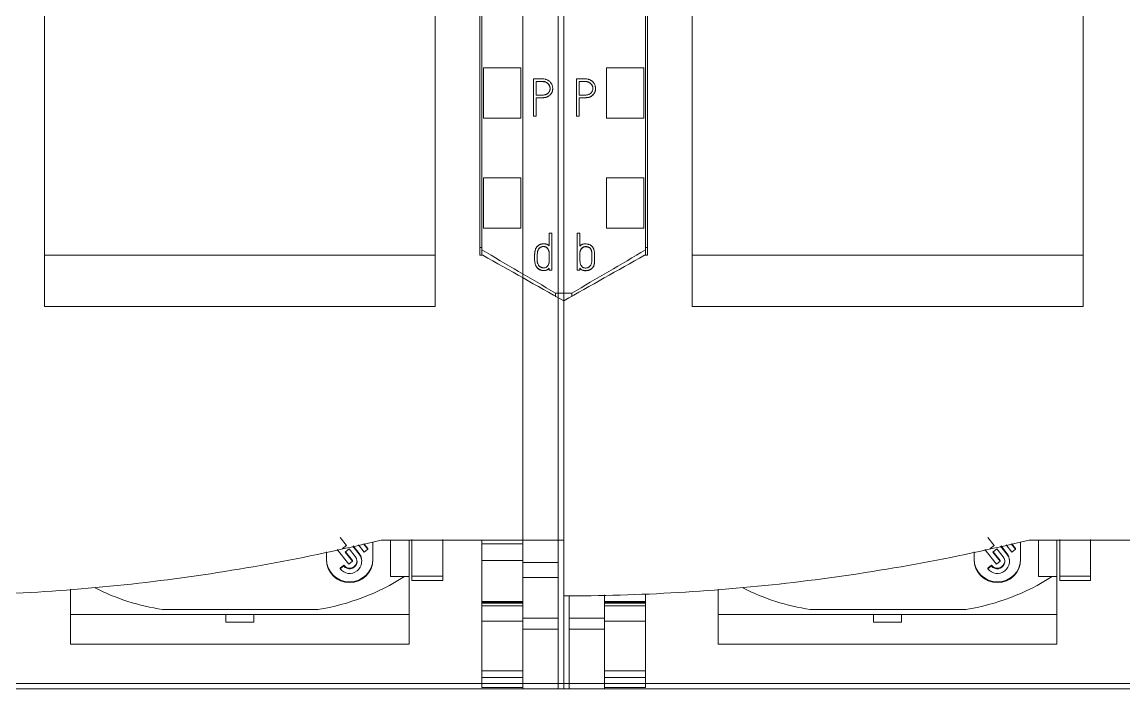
# Model space of a CAD drawing. Header units: millimetres. Extents: x 1359 to 3577, y 1336 to 3557.
# Drawn here: x 2582.1 to 2641.3, y 2906.6 to 2942.4 of the extents above; entities that cross this region are included whole.
import ezdxf

# ---------------------------------------------------------------- set-up
doc = ezdxf.new("R2010")
doc.units = ezdxf.units.MM
doc.layers.add('000-PI-Oprema', color=30, linetype='Continuous', lineweight=5)
doc.layers.add('002-PI-Kabelska kanalica', color=150, linetype='Continuous')

msp = doc.modelspace()

# ---------------------------------------------------------------- linework, layer by layer
at = {"layer": '000-PI-Oprema', "color": 0, "linetype": 'ByBlock', "lineweight": 0}
for p, q in [((2611.171, 3041.237), (2611.171, 2927.819)), ((2611.171, 3041.237), (2611.171, 2927.819)), ((2606.771, 2930.141), (2606.771, 3038.956)), ((2615.571, 3038.956), (2615.571, 2930.141)), ((2608.971, 2974.306), (2608.971, 2910.351)), ((2610.871, 2974.306), (2610.871, 2910.351)), ((2606.871, 2937.211), (2606.871, 2939.912)), ((2606.871, 2939.912), (2608.871, 2939.912)), ((2608.871, 2937.211), (2608.871, 2939.912)), ((2613.471, 2937.211), (2613.471, 2939.912)), ((2615.471, 2939.912), (2613.471, 2939.912)), ((2615.471, 2937.211), (2615.471, 2939.912)), ((2609.556, 2939.329), (2609.556, 2937.327)), ((2611.856, 2939.329), (2611.856, 2937.327)), ((2609.697, 2938.451), (2609.697, 2939.187)), ((2610.582, 2938.8), (2610.582, 2938.807)), ((2611.997, 2938.451), (2611.997, 2939.187)), ((2612.882, 2938.8), (2612.882, 2938.807)), ((2609.697, 2937.327), (2609.697, 2938.31)), ((2611.997, 2937.327), (2611.997, 2938.31)), ((2606.871, 2937.206), (2606.871, 2937.211)), ((2606.871, 2937.211), (2608.871, 2937.211)), ((2606.871, 2937.206), (2608.871, 2937.206)), ((2608.871, 2937.206), (2608.871, 2937.211)), ((2609.556, 2937.327), (2609.697, 2937.327)), ((2609.556, 2937.327), (2609.556, 2937.321)), ((2609.697, 2937.327), (2609.697, 2937.321)), ((2611.856, 2937.327), (2611.997, 2937.327)), ((2611.856, 2937.327), (2611.856, 2937.321)), ((2611.997, 2937.327), (2611.997, 2937.321)), ((2613.471, 2937.206), (2613.471, 2937.211)), ((2615.471, 2937.211), (2613.471, 2937.211)), ((2615.471, 2937.206), (2613.471, 2937.206)), ((2615.471, 2937.206), (2615.471, 2937.211)), ((2606.871, 2931.309), (2606.871, 2934.01)), ((2606.871, 2934.01), (2608.871, 2934.01)), ((2608.871, 2931.309), (2608.871, 2934.01)), ((2613.471, 2931.309), (2613.471, 2934.01)), ((2615.471, 2934.01), (2613.471, 2934.01)), ((2615.471, 2931.309), (2615.471, 2934.01)), ((2606.871, 2931.306), (2606.871, 2931.309)), ((2606.871, 2931.309), (2608.871, 2931.309)), ((2606.871, 2931.306), (2608.871, 2931.306)), ((2608.871, 2931.306), (2608.871, 2931.309)), ((2610.393, 2931.042), (2610.393, 2930.35)), ((2610.535, 2931.042), (2610.393, 2931.042)), ((2610.535, 2929.042), (2610.535, 2931.042)), ((2611.904, 2929.042), (2611.904, 2931.042)), ((2611.904, 2931.042), (2612.043, 2931.042)), ((2612.043, 2931.042), (2612.043, 2930.348)), ((2613.471, 2931.306), (2613.471, 2931.309)), ((2615.471, 2931.309), (2613.471, 2931.309)), ((2615.471, 2931.306), (2613.471, 2931.306)), ((2615.471, 2931.306), (2615.471, 2931.309)), ((2604.271, 2929.852), (2583.271, 2929.852)), ((2606.671, 2930.27), (2606.771, 2930.27)), ((2606.671, 2929.856), (2606.821, 2929.856)), ((2606.771, 2929.856), (2606.771, 2930.141)), ((2615.521, 2929.856), (2615.671, 2929.856)), ((2615.671, 2930.27), (2615.571, 2930.27)), ((2615.571, 2930.141), (2615.571, 2929.856)), ((2639.071, 2929.852), (2618.071, 2929.852)), ((2609.603, 2929.719), (2609.603, 2929.709)), ((2612.833, 2929.667), (2612.833, 2929.673)), ((2610.393, 2929.161), (2610.393, 2929.042)), ((2610.393, 2929.042), (2610.535, 2929.042)), ((2612.043, 2929.042), (2611.904, 2929.042)), ((2612.043, 2929.161), (2612.043, 2929.042)), ((2610.731, 2927.819), (2610.731, 2927.616)), ((2611.171, 2927.819), (2610.731, 2927.819)), ((2611.171, 2927.819), (2611.171, 2927.442)), ((2611.171, 2927.819), (2611.171, 2927.449)), ((2611.611, 2927.819), (2611.171, 2927.819)), ((2611.611, 2927.616), (2611.611, 2927.819)), ((2604.271, 2927.106), (2583.271, 2927.106)), ((2639.071, 2927.106), (2618.071, 2927.106)), ((2599.16, 2914.697), (2599.496, 2914.27)), ((2600.921, 2913.505), (2600.921, 2914.461)), ((2601.371, 2914.556), (2611.171, 2914.556)), ((2601.871, 2914.556), (2601.871, 2912.596)), ((2602.871, 2912.596), (2602.871, 2914.556)), ((2606.771, 2914.356), (2606.771, 2914.556)), ((2608.971, 2913.355), (2608.971, 2914.556)), ((2610.871, 2913.355), (2610.871, 2914.556)), ((2611.171, 2914.476), (2611.171, 2906.556)), ((2633.96, 2914.697), (2634.296, 2914.27)), ((2635.721, 2913.505), (2635.721, 2914.461)), ((2636.171, 2914.556), (2645.971, 2914.556)), ((2636.671, 2914.556), (2636.671, 2912.596)), ((2637.671, 2912.596), (2637.671, 2914.556)), ((2598.421, 2913.93), (2598.421, 2913.505)), ((2599.002, 2914.053), (2599.622, 2913.267)), ((2599.496, 2914.27), (2599.28, 2914.103)), ((2599.434, 2913.908), (2599.65, 2914.075)), ((2599.819, 2913.419), (2599.434, 2913.908)), ((2599.819, 2913.459), (2599.453, 2913.923)), ((2599.65, 2914.075), (2599.986, 2913.649)), ((2600.183, 2913.801), (2599.847, 2914.228)), ((2600.183, 2913.84), (2599.866, 2914.242)), ((2600.141, 2914.295), (2600.447, 2913.906)), ((2600.183, 2913.84), (2600.183, 2913.801)), ((2600.644, 2914.059), (2600.413, 2914.353)), ((2600.644, 2914.098), (2600.439, 2914.358)), ((2600.447, 2913.906), (2600.644, 2914.059)), ((2600.644, 2914.098), (2600.644, 2914.059)), ((2606.771, 2913.458), (2606.771, 2914.356)), ((2606.771, 2914.356), (2608.971, 2914.356)), ((2633.221, 2913.93), (2633.221, 2913.505)), ((2633.802, 2914.053), (2634.422, 2913.267)), ((2634.296, 2914.27), (2634.08, 2914.103)), ((2634.234, 2913.908), (2634.45, 2914.075)), ((2634.619, 2913.419), (2634.234, 2913.908)), ((2634.619, 2913.459), (2634.253, 2913.923)), ((2634.45, 2914.075), (2634.786, 2913.649)), ((2634.983, 2913.801), (2634.647, 2914.228)), ((2634.983, 2913.84), (2634.666, 2914.242)), ((2634.941, 2914.295), (2635.247, 2913.906)), ((2634.983, 2913.84), (2634.983, 2913.801)), ((2635.444, 2914.059), (2635.213, 2914.353)), ((2635.444, 2914.098), (2635.239, 2914.358)), ((2635.247, 2913.906), (2635.444, 2914.059)), ((2635.444, 2914.098), (2635.444, 2914.059)), ((2599.622, 2913.267), (2599.819, 2913.419)), ((2599.819, 2913.459), (2599.819, 2913.419)), ((2600.32, 2913.405), (2600.32, 2913.444)), ((2606.771, 2911.257), (2606.771, 2913.458)), ((2606.771, 2913.458), (2608.971, 2913.458)), ((2608.971, 2912.539), (2608.971, 2913.355)), ((2608.971, 2913.355), (2610.871, 2913.355)), ((2610.871, 2912.539), (2610.871, 2913.355)), ((2634.422, 2913.267), (2634.619, 2913.419)), ((2634.619, 2913.459), (2634.619, 2913.419)), ((2635.12, 2913.405), (2635.12, 2913.444)), ((2599.357, 2913.201), (2599.16, 2913.048)), ((2599.357, 2913.162), (2599.16, 2913.009)), ((2599.16, 2913.048), (2599.16, 2913.009)), ((2599.357, 2913.201), (2599.357, 2913.162)), ((2634.157, 2913.201), (2633.96, 2913.048)), ((2634.157, 2913.162), (2633.96, 2913.009)), ((2633.96, 2913.048), (2633.96, 2913.009)), ((2634.157, 2913.201), (2634.157, 2913.162)), ((2601.871, 2912.596), (2601.871, 2912.596)), ((2601.871, 2912.596), (2602.62, 2912.596)), ((2601.871, 2912.596), (2602.871, 2912.596)), ((2602.62, 2912.596), (2602.871, 2912.596)), ((2602.871, 2910.556), (2602.871, 2912.596)), ((2602.871, 2912.596), (2602.871, 2912.596)), ((2603.021, 2912.389), (2603.021, 2912.607)), ((2603.021, 2912.607), (2604.671, 2912.607)), ((2603.021, 2912.389), (2604.671, 2912.389)), ((2604.671, 2912.389), (2604.671, 2912.607)), ((2608.971, 2912.539), (2610.871, 2912.539)), ((2636.671, 2912.596), (2636.671, 2912.596)), ((2636.671, 2912.596), (2637.42, 2912.596)), ((2636.671, 2912.596), (2637.671, 2912.596)), ((2637.42, 2912.596), (2637.671, 2912.596)), ((2637.671, 2910.556), (2637.671, 2912.596)), ((2637.671, 2912.596), (2637.671, 2912.596)), ((2637.821, 2912.389), (2637.821, 2912.607)), ((2637.821, 2912.607), (2639.471, 2912.607)), ((2637.821, 2912.389), (2639.471, 2912.389)), ((2639.471, 2912.389), (2639.471, 2912.607)), ((2584.671, 2910.556), (2584.671, 2911.921)), ((2611.472, 2911.557), (2611.171, 2911.557)), ((2611.171, 2911.475), (2611.171, 2906.556)), ((2611.471, 2911.545), (2611.471, 2910.351)), ((2613.371, 2911.605), (2613.371, 2910.351)), ((2615.571, 2911.257), (2615.571, 2911.622)), ((2619.471, 2910.556), (2619.471, 2911.921)), ((2606.771, 2911.257), (2608.971, 2911.257)), ((2606.771, 2911.221), (2606.771, 2911.228)), ((2608.971, 2911.228), (2606.771, 2911.228)), ((2606.771, 2911.156), (2606.771, 2911.221)), ((2606.771, 2911.221), (2608.971, 2911.221)), ((2606.771, 2911.156), (2606.771, 2911.019)), ((2606.771, 2911.156), (2608.971, 2911.156)), ((2606.771, 2911.019), (2606.771, 2910.195)), ((2606.771, 2911.019), (2608.971, 2911.019)), ((2613.371, 2911.257), (2615.571, 2911.257)), ((2615.571, 2911.228), (2613.371, 2911.228)), ((2615.571, 2911.221), (2613.371, 2911.221)), ((2615.571, 2911.156), (2613.371, 2911.156)), ((2615.571, 2911.019), (2613.371, 2911.019)), ((2615.571, 2911.221), (2615.571, 2911.228)), ((2615.571, 2911.156), (2615.571, 2911.221)), ((2615.571, 2911.156), (2615.571, 2911.019)), ((2615.571, 2911.019), (2615.571, 2910.195)), ((2584.671, 2908.956), (2584.671, 2910.556)), ((2584.671, 2910.556), (2602.871, 2910.556)), ((2589.615, 2910.824), (2597.97, 2910.824)), ((2593.021, 2910.556), (2593.021, 2910.152)), ((2594.521, 2910.556), (2594.521, 2910.152)), ((2602.871, 2908.956), (2602.871, 2910.556)), ((2608.971, 2909.765), (2608.971, 2910.351)), ((2608.971, 2910.351), (2610.871, 2910.351)), ((2610.871, 2909.765), (2610.871, 2910.351)), ((2611.471, 2909.765), (2611.471, 2910.351)), ((2613.371, 2910.351), (2611.471, 2910.351)), ((2613.371, 2909.765), (2613.371, 2910.351)), ((2619.471, 2908.956), (2619.471, 2910.556)), ((2619.471, 2910.556), (2637.671, 2910.556)), ((2624.415, 2910.824), (2632.77, 2910.824)), ((2627.821, 2910.556), (2627.821, 2910.152)), ((2629.321, 2910.556), (2629.321, 2910.152)), ((2637.671, 2908.956), (2637.671, 2910.556)), ((2593.021, 2910.152), (2594.521, 2910.152)), ((2606.771, 2910.195), (2606.771, 2907.53)), ((2606.771, 2910.195), (2608.971, 2910.195)), ((2608.971, 2909.765), (2610.871, 2909.765)), ((2613.371, 2909.765), (2611.471, 2909.765)), ((2615.571, 2910.195), (2613.371, 2910.195)), ((2615.571, 2910.195), (2615.571, 2907.53)), ((2627.821, 2910.152), (2629.321, 2910.152)), ((2584.671, 2908.956), (2602.871, 2908.956)), ((2619.471, 2908.956), (2637.671, 2908.956)), ((2606.771, 2907.53), (2606.771, 2907.163)), ((2606.771, 2907.53), (2608.971, 2907.53)), ((2615.571, 2907.53), (2613.371, 2907.53)), ((2615.571, 2907.53), (2615.571, 2907.163)), ((2606.771, 2907.163), (2606.771, 2906.632)), ((2606.771, 2907.163), (2608.971, 2907.163)), ((2608.971, 2907.163), (2608.971, 2906.632)), ((2613.371, 2907.163), (2613.371, 2906.632)), ((2615.571, 2907.163), (2613.371, 2907.163)), ((2615.571, 2907.163), (2615.571, 2906.632)), ((2606.771, 2906.556), (2575.512, 2906.556)), ((2606.771, 2906.632), (2606.771, 2906.632)), ((2606.771, 2906.632), (2608.971, 2906.632)), ((2606.771, 2906.632), (2608.971, 2906.632)), ((2608.971, 2906.568), (2610.871, 2906.568)), ((2608.971, 2906.568), (2610.871, 2906.568)), ((2611.171, 2906.556), (2609.572, 2906.556)), ((2641.571, 2906.556), (2610.312, 2906.556)), ((2613.113, 2906.556), (2611.171, 2906.556)), ((2611.471, 2906.568), (2613.371, 2906.568)), ((2613.371, 2906.568), (2611.471, 2906.568)), ((2613.371, 2906.632), (2615.571, 2906.632)), ((2615.571, 2906.632), (2613.371, 2906.632)), ((2615.571, 2906.632), (2615.571, 2906.632))]:
    msp.add_line(p, q, dxfattribs=at)
for centre, major_axis, start_param, end_param in [((2599.671, 2913.444), (0.649, 0), 6.283142, 6.94641), ((2634.471, 2913.444), (0.649, 0), 6.283142, 6.94641), ((2599.671, 2913.544), (1.25, 0), 3.141593, 6.283185), ((2599.671, 2913.505), (1.25, 0), 3.141593, 6.283185), ((2599.671, 2913.405), (0.649, 0), 3.804818, 6.94641), ((2599.671, 2913.405), (-0.399, 0), 0.663225, 3.804818), ((2599.671, 2913.444), (-0.399, 0), 0.663225, 3.092069), ((2634.471, 2913.544), (1.25, 0), 3.141593, 6.283185), ((2634.471, 2913.505), (1.25, 0), 3.141593, 6.283185), ((2634.471, 2913.405), (0.649, 0), 3.804818, 6.94641), ((2634.471, 2913.405), (-0.399, 0), 0.663225, 3.804818), ((2634.471, 2913.444), (-0.399, 0), 0.663225, 3.092069), ((2596.033, 2922.701), (12.135, 0), 4.872685, 5.28613), ((2630.833, 2922.701), (12.135, 0), 4.872685, 5.28613), ((2591.438, 2922.56), (11.977, 0), 4.241192, 4.559632), ((2626.238, 2922.56), (11.977, 0), 4.241192, 4.559632)]:
    msp.add_ellipse(centre, major_axis=major_axis, ratio=0.991445, start_param=start_param, end_param=end_param, dxfattribs=at)
for points, knots in [([(2606.671, 2929.856), (2606.671, 2933.196), (2606.671, 2941.161), (2606.671, 2953.801), (2606.671, 2969.287), (2606.671, 2983.582), (2606.671, 2997.792), (2606.671, 3012.358), (2606.671, 3026.528), (2606.671, 3036.098), (2606.671, 3039.142)], [0, 0, 0, 0, 0.091483, 0.21812, 0.346206, 0.515858, 0.610111, 0.736264, 0.916066, 1, 1, 1, 1]), ([(2615.671, 3039.142), (2615.671, 3036.098), (2615.671, 3026.528), (2615.671, 3012.358), (2615.671, 2997.792), (2615.671, 2983.582), (2615.671, 2969.287), (2615.671, 2953.801), (2615.671, 2941.161), (2615.671, 2933.196), (2615.671, 2929.856)], [0, 0, 0, 0, 0.083934, 0.263736, 0.389889, 0.484142, 0.653794, 0.78188, 0.908517, 1, 1, 1, 1]), ([(2583.271, 3036.077), (2583.271, 3034.053), (2583.271, 3025.504), (2583.271, 3012.358), (2583.271, 2997.792), (2583.271, 2983.582), (2583.271, 2969.287), (2583.271, 2953.801), (2583.271, 2941.043), (2583.271, 2932.161), (2583.271, 2927.904), (2583.271, 2927.106)], [0, 0, 0, 0, 0.055935, 0.236292, 0.362833, 0.457376, 0.627551, 0.756032, 0.883059, 0.978086, 1, 1, 1, 1]), ([(2604.271, 3036.077), (2604.271, 3034.053), (2604.271, 3025.504), (2604.271, 3012.358), (2604.271, 2997.792), (2604.271, 2983.582), (2604.271, 2969.287), (2604.271, 2953.801), (2604.271, 2941.043), (2604.271, 2932.161), (2604.271, 2927.904), (2604.271, 2927.106)], [0, 0, 0, 0, 0.055935, 0.236292, 0.362833, 0.457376, 0.627551, 0.756032, 0.883059, 0.978086, 1, 1, 1, 1]), ([(2618.071, 3036.077), (2618.071, 3034.053), (2618.071, 3025.504), (2618.071, 3012.358), (2618.071, 2997.792), (2618.071, 2983.582), (2618.071, 2969.287), (2618.071, 2953.801), (2618.071, 2941.043), (2618.071, 2932.161), (2618.071, 2927.904), (2618.071, 2927.106)], [0, 0, 0, 0, 0.055935, 0.236292, 0.362833, 0.457376, 0.627551, 0.756032, 0.883059, 0.978086, 1, 1, 1, 1]), ([(2639.071, 3036.077), (2639.071, 3034.053), (2639.071, 3025.504), (2639.071, 3012.358), (2639.071, 2997.792), (2639.071, 2983.582), (2639.071, 2969.287), (2639.071, 2953.801), (2639.071, 2941.043), (2639.071, 2932.161), (2639.071, 2927.904), (2639.071, 2927.106)], [0, 0, 0, 0, 0.055935, 0.236292, 0.362833, 0.457376, 0.627551, 0.756032, 0.883059, 0.978086, 1, 1, 1, 1]), ([(2609.697, 2938.31), (2609.749, 2938.31), (2609.8, 2938.31), (2609.904, 2938.309), (2609.955, 2938.308), (2610.033, 2938.31), (2610.059, 2938.311), (2610.097, 2938.315), (2610.11, 2938.316), (2610.136, 2938.319), (2610.149, 2938.321), (2610.187, 2938.328), (2610.212, 2938.334), (2610.261, 2938.35), (2610.285, 2938.36), (2610.32, 2938.377), (2610.332, 2938.384), (2610.354, 2938.397), (2610.365, 2938.404), (2610.396, 2938.426), (2610.416, 2938.442), (2610.445, 2938.469), (2610.454, 2938.478), (2610.471, 2938.498), (2610.479, 2938.508), (2610.503, 2938.538), (2610.516, 2938.56), (2610.534, 2938.594), (2610.54, 2938.606), (2610.55, 2938.63), (2610.554, 2938.642), (2610.566, 2938.679), (2610.572, 2938.705), (2610.578, 2938.743), (2610.58, 2938.756), (2610.581, 2938.782), (2610.582, 2938.795), (2610.582, 2938.834), (2610.58, 2938.859), (2610.574, 2938.898), (2610.572, 2938.91), (2610.566, 2938.936), (2610.562, 2938.948), (2610.551, 2938.986), (2610.541, 2939.01), (2610.525, 2939.044), (2610.519, 2939.056), (2610.506, 2939.078), (2610.499, 2939.089), (2610.476, 2939.121), (2610.46, 2939.141), (2610.424, 2939.179), (2610.405, 2939.196), (2610.374, 2939.22), (2610.364, 2939.227), (2610.342, 2939.242), (2610.331, 2939.248), (2610.297, 2939.267), (2610.274, 2939.278), (2610.237, 2939.291), (2610.225, 2939.295), (2610.2, 2939.302), (2610.187, 2939.306), (2610.124, 2939.32), (2610.073, 2939.326), (2609.996, 2939.33), (2609.97, 2939.33), (2609.918, 2939.331), (2609.866, 2939.33), (2609.815, 2939.329), (2609.763, 2939.328), (2609.685, 2939.328), (2609.607, 2939.329), (2609.556, 2939.329)], [0, 0, 0, 0, 0.0625, 0.0625, 0.125, 0.125, 0.15625, 0.15625, 0.171875, 0.171875, 0.1875, 0.1875, 0.21875, 0.21875, 0.25, 0.25, 0.265625, 0.265625, 0.28125, 0.28125, 0.3125, 0.3125, 0.328125, 0.328125, 0.34375, 0.34375, 0.375, 0.375, 0.390625, 0.390625, 0.40625, 0.40625, 0.4375, 0.4375, 0.453125, 0.453125, 0.46875, 0.46875, 0.5, 0.5, 0.515625, 0.515625, 0.53125, 0.53125, 0.5625, 0.5625, 0.578125, 0.578125, 0.59375, 0.59375, 0.625, 0.625, 0.65625, 0.65625, 0.671875, 0.671875, 0.6875, 0.6875, 0.71875, 0.71875, 0.734375, 0.734375, 0.75, 0.75, 0.8125, 0.8125, 0.84375, 0.84375, 0.875, 0.90625, 0.90625, 0.9375, 1, 1, 1, 1]), ([(2611.997, 2938.31), (2612.049, 2938.31), (2612.1, 2938.31), (2612.204, 2938.309), (2612.255, 2938.308), (2612.333, 2938.31), (2612.359, 2938.311), (2612.397, 2938.315), (2612.41, 2938.316), (2612.436, 2938.319), (2612.449, 2938.321), (2612.487, 2938.328), (2612.512, 2938.334), (2612.561, 2938.35), (2612.585, 2938.36), (2612.62, 2938.377), (2612.632, 2938.384), (2612.654, 2938.397), (2612.665, 2938.404), (2612.696, 2938.426), (2612.716, 2938.442), (2612.745, 2938.469), (2612.754, 2938.478), (2612.771, 2938.498), (2612.779, 2938.508), (2612.803, 2938.538), (2612.816, 2938.56), (2612.834, 2938.594), (2612.84, 2938.606), (2612.85, 2938.63), (2612.854, 2938.642), (2612.866, 2938.679), (2612.872, 2938.705), (2612.878, 2938.743), (2612.88, 2938.756), (2612.881, 2938.782), (2612.882, 2938.795), (2612.882, 2938.834), (2612.88, 2938.859), (2612.874, 2938.898), (2612.872, 2938.91), (2612.866, 2938.936), (2612.862, 2938.948), (2612.851, 2938.986), (2612.841, 2939.01), (2612.825, 2939.044), (2612.819, 2939.056), (2612.806, 2939.078), (2612.799, 2939.089), (2612.776, 2939.121), (2612.76, 2939.141), (2612.724, 2939.179), (2612.705, 2939.196), (2612.674, 2939.22), (2612.664, 2939.227), (2612.642, 2939.242), (2612.631, 2939.248), (2612.597, 2939.267), (2612.574, 2939.278), (2612.537, 2939.291), (2612.525, 2939.295), (2612.5, 2939.302), (2612.487, 2939.306), (2612.424, 2939.32), (2612.373, 2939.326), (2612.296, 2939.33), (2612.27, 2939.33), (2612.218, 2939.331), (2612.166, 2939.33), (2612.115, 2939.329), (2612.063, 2939.328), (2611.985, 2939.328), (2611.907, 2939.329), (2611.856, 2939.329)], [0, 0, 0, 0, 0.0625, 0.0625, 0.125, 0.125, 0.15625, 0.15625, 0.171875, 0.171875, 0.1875, 0.1875, 0.21875, 0.21875, 0.25, 0.25, 0.265625, 0.265625, 0.28125, 0.28125, 0.3125, 0.3125, 0.328125, 0.328125, 0.34375, 0.34375, 0.375, 0.375, 0.390625, 0.390625, 0.40625, 0.40625, 0.4375, 0.4375, 0.453125, 0.453125, 0.46875, 0.46875, 0.5, 0.5, 0.515625, 0.515625, 0.53125, 0.53125, 0.5625, 0.5625, 0.578125, 0.578125, 0.59375, 0.59375, 0.625, 0.625, 0.65625, 0.65625, 0.671875, 0.671875, 0.6875, 0.6875, 0.71875, 0.71875, 0.734375, 0.734375, 0.75, 0.75, 0.8125, 0.8125, 0.84375, 0.84375, 0.875, 0.90625, 0.90625, 0.9375, 1, 1, 1, 1]), ([(2609.697, 2939.187), (2609.736, 2939.188), (2609.774, 2939.187), (2609.833, 2939.187), (2609.852, 2939.187), (2609.891, 2939.188), (2609.91, 2939.188), (2609.968, 2939.19), (2610.007, 2939.19), (2610.065, 2939.186), (2610.084, 2939.184), (2610.122, 2939.178), (2610.142, 2939.173), (2610.17, 2939.165), (2610.18, 2939.162), (2610.198, 2939.155), (2610.208, 2939.151), (2610.235, 2939.138), (2610.252, 2939.129), (2610.277, 2939.113), (2610.285, 2939.107), (2610.301, 2939.095), (2610.309, 2939.089), (2610.331, 2939.069), (2610.345, 2939.055), (2610.364, 2939.032), (2610.37, 2939.024), (2610.381, 2939.008), (2610.387, 2938.999), (2610.402, 2938.973), (2610.41, 2938.955), (2610.42, 2938.928), (2610.423, 2938.918), (2610.429, 2938.899), (2610.431, 2938.889), (2610.437, 2938.86), (2610.439, 2938.84), (2610.441, 2938.81), (2610.441, 2938.801), (2610.44, 2938.781), (2610.439, 2938.771), (2610.435, 2938.741), (2610.431, 2938.722), (2610.422, 2938.693), (2610.418, 2938.684), (2610.411, 2938.666), (2610.406, 2938.657), (2610.392, 2938.63), (2610.382, 2938.613), (2610.363, 2938.59), (2610.357, 2938.582), (2610.343, 2938.568), (2610.336, 2938.561), (2610.314, 2938.541), (2610.298, 2938.529), (2610.273, 2938.513), (2610.264, 2938.508), (2610.246, 2938.499), (2610.237, 2938.494), (2610.21, 2938.482), (2610.191, 2938.476), (2610.162, 2938.468), (2610.153, 2938.466), (2610.133, 2938.462), (2610.123, 2938.46), (2610.094, 2938.456), (2610.074, 2938.454), (2610.034, 2938.452), (2610.014, 2938.451), (2609.975, 2938.451), (2609.935, 2938.451), (2609.895, 2938.451), (2609.856, 2938.451), (2609.836, 2938.451), (2609.776, 2938.452), (2609.737, 2938.451), (2609.697, 2938.451)], [0, 0, 0, 0, 0.0625, 0.0625, 0.09375, 0.09375, 0.125, 0.125, 0.1875, 0.1875, 0.21875, 0.21875, 0.25, 0.25, 0.265625, 0.265625, 0.28125, 0.28125, 0.3125, 0.3125, 0.328125, 0.328125, 0.34375, 0.34375, 0.375, 0.375, 0.390625, 0.390625, 0.40625, 0.40625, 0.4375, 0.4375, 0.453125, 0.453125, 0.46875, 0.46875, 0.5, 0.5, 0.515625, 0.515625, 0.53125, 0.53125, 0.5625, 0.5625, 0.578125, 0.578125, 0.59375, 0.59375, 0.625, 0.625, 0.640625, 0.640625, 0.65625, 0.65625, 0.6875, 0.6875, 0.703125, 0.703125, 0.71875, 0.71875, 0.75, 0.75, 0.765625, 0.765625, 0.78125, 0.78125, 0.8125, 0.8125, 0.84375, 0.84375, 0.875, 0.90625, 0.90625, 0.9375, 0.9375, 1, 1, 1, 1]), ([(2610.44, 2938.801), (2610.44, 2938.804), (2610.44, 2938.807), (2610.44, 2938.82), (2610.439, 2938.83), (2610.437, 2938.849), (2610.436, 2938.859), (2610.43, 2938.888), (2610.425, 2938.907), (2610.415, 2938.936), (2610.411, 2938.945), (2610.403, 2938.963), (2610.39, 2938.989), (2610.374, 2939.014), (2610.355, 2939.037), (2610.348, 2939.045), (2610.335, 2939.059), (2610.328, 2939.066), (2610.305, 2939.086), (2610.29, 2939.098), (2610.265, 2939.114), (2610.256, 2939.12), (2610.239, 2939.129), (2610.23, 2939.134), (2610.203, 2939.147), (2610.185, 2939.154), (2610.147, 2939.166), (2610.128, 2939.17), (2610.089, 2939.177), (2610.069, 2939.18), (2610.01, 2939.184), (2609.971, 2939.183), (2609.912, 2939.182), (2609.893, 2939.181), (2609.854, 2939.181), (2609.834, 2939.181), (2609.775, 2939.181), (2609.736, 2939.181), (2609.697, 2939.181)], [0, 0, 0, 0, 0.009533, 0.009533, 0.040485, 0.040485, 0.071437, 0.071437, 0.133342, 0.133342, 0.164294, 0.164294, 0.195246, 0.25715, 0.25715, 0.288102, 0.288102, 0.319054, 0.319054, 0.380958, 0.380958, 0.41191, 0.41191, 0.442862, 0.442862, 0.504767, 0.504767, 0.566671, 0.566671, 0.628575, 0.628575, 0.752383, 0.752383, 0.814287, 0.814287, 0.876192, 0.876192, 1, 1, 1, 1]), ([(2610.582, 2938.801), (2610.582, 2938.776), (2610.58, 2938.751), (2610.574, 2938.713), (2610.572, 2938.7), (2610.566, 2938.675), (2610.563, 2938.662), (2610.551, 2938.625), (2610.541, 2938.601), (2610.517, 2938.556), (2610.504, 2938.534), (2610.48, 2938.502), (2610.472, 2938.492), (2610.455, 2938.473), (2610.446, 2938.464), (2610.418, 2938.437), (2610.398, 2938.42), (2610.365, 2938.398), (2610.354, 2938.391), (2610.332, 2938.378), (2610.321, 2938.372), (2610.286, 2938.354), (2610.262, 2938.344), (2610.225, 2938.332), (2610.213, 2938.329), (2610.187, 2938.322), (2610.175, 2938.32), (2610.111, 2938.308), (2610.06, 2938.305), (2609.956, 2938.302), (2609.904, 2938.303), (2609.801, 2938.304), (2609.749, 2938.304), (2609.697, 2938.304)], [0, 0, 0, 0, 0.065202, 0.065202, 0.098588, 0.098588, 0.131973, 0.131973, 0.198745, 0.198745, 0.265516, 0.265516, 0.298902, 0.298902, 0.332287, 0.332287, 0.399059, 0.399059, 0.432444, 0.432444, 0.46583, 0.46583, 0.532601, 0.532601, 0.565987, 0.565987, 0.599372, 0.599372, 0.732915, 0.732915, 0.866457, 0.866457, 1, 1, 1, 1]), ([(2611.997, 2939.187), (2612.036, 2939.188), (2612.074, 2939.187), (2612.133, 2939.187), (2612.152, 2939.187), (2612.191, 2939.188), (2612.21, 2939.188), (2612.268, 2939.19), (2612.307, 2939.19), (2612.365, 2939.186), (2612.384, 2939.184), (2612.422, 2939.178), (2612.442, 2939.173), (2612.47, 2939.165), (2612.48, 2939.162), (2612.498, 2939.155), (2612.508, 2939.151), (2612.535, 2939.138), (2612.552, 2939.129), (2612.577, 2939.113), (2612.585, 2939.107), (2612.601, 2939.095), (2612.609, 2939.089), (2612.631, 2939.069), (2612.645, 2939.055), (2612.664, 2939.032), (2612.67, 2939.024), (2612.681, 2939.008), (2612.687, 2938.999), (2612.702, 2938.973), (2612.71, 2938.955), (2612.72, 2938.928), (2612.723, 2938.918), (2612.729, 2938.899), (2612.731, 2938.889), (2612.737, 2938.86), (2612.739, 2938.84), (2612.741, 2938.81), (2612.741, 2938.801), (2612.74, 2938.781), (2612.739, 2938.771), (2612.735, 2938.741), (2612.731, 2938.722), (2612.722, 2938.693), (2612.718, 2938.684), (2612.711, 2938.666), (2612.706, 2938.657), (2612.692, 2938.63), (2612.682, 2938.613), (2612.663, 2938.59), (2612.657, 2938.582), (2612.643, 2938.568), (2612.636, 2938.561), (2612.614, 2938.541), (2612.598, 2938.529), (2612.573, 2938.513), (2612.564, 2938.508), (2612.546, 2938.499), (2612.537, 2938.494), (2612.51, 2938.482), (2612.491, 2938.476), (2612.462, 2938.468), (2612.453, 2938.466), (2612.433, 2938.462), (2612.423, 2938.46), (2612.394, 2938.456), (2612.374, 2938.454), (2612.334, 2938.452), (2612.314, 2938.451), (2612.275, 2938.451), (2612.235, 2938.451), (2612.195, 2938.451), (2612.156, 2938.451), (2612.136, 2938.451), (2612.076, 2938.452), (2612.037, 2938.451), (2611.997, 2938.451)], [0, 0, 0, 0, 0.0625, 0.0625, 0.09375, 0.09375, 0.125, 0.125, 0.1875, 0.1875, 0.21875, 0.21875, 0.25, 0.25, 0.265625, 0.265625, 0.28125, 0.28125, 0.3125, 0.3125, 0.328125, 0.328125, 0.34375, 0.34375, 0.375, 0.375, 0.390625, 0.390625, 0.40625, 0.40625, 0.4375, 0.4375, 0.453125, 0.453125, 0.46875, 0.46875, 0.5, 0.5, 0.515625, 0.515625, 0.53125, 0.53125, 0.5625, 0.5625, 0.578125, 0.578125, 0.59375, 0.59375, 0.625, 0.625, 0.640625, 0.640625, 0.65625, 0.65625, 0.6875, 0.6875, 0.703125, 0.703125, 0.71875, 0.71875, 0.75, 0.75, 0.765625, 0.765625, 0.78125, 0.78125, 0.8125, 0.8125, 0.84375, 0.84375, 0.875, 0.90625, 0.90625, 0.9375, 0.9375, 1, 1, 1, 1]), ([(2612.74, 2938.801), (2612.74, 2938.804), (2612.74, 2938.807), (2612.74, 2938.82), (2612.739, 2938.83), (2612.737, 2938.849), (2612.736, 2938.859), (2612.73, 2938.888), (2612.725, 2938.907), (2612.715, 2938.936), (2612.711, 2938.945), (2612.703, 2938.963), (2612.69, 2938.989), (2612.674, 2939.014), (2612.655, 2939.037), (2612.648, 2939.045), (2612.635, 2939.059), (2612.628, 2939.066), (2612.605, 2939.086), (2612.59, 2939.098), (2612.565, 2939.114), (2612.556, 2939.12), (2612.539, 2939.129), (2612.53, 2939.134), (2612.503, 2939.147), (2612.485, 2939.154), (2612.447, 2939.166), (2612.428, 2939.17), (2612.389, 2939.177), (2612.369, 2939.18), (2612.31, 2939.184), (2612.271, 2939.183), (2612.212, 2939.182), (2612.193, 2939.181), (2612.154, 2939.181), (2612.134, 2939.181), (2612.075, 2939.181), (2612.036, 2939.181), (2611.997, 2939.181)], [0, 0, 0, 0, 0.009533, 0.009533, 0.040485, 0.040485, 0.071437, 0.071437, 0.133342, 0.133342, 0.164294, 0.164294, 0.195246, 0.25715, 0.25715, 0.288102, 0.288102, 0.319054, 0.319054, 0.380958, 0.380958, 0.41191, 0.41191, 0.442862, 0.442862, 0.504767, 0.504767, 0.566671, 0.566671, 0.628575, 0.628575, 0.752383, 0.752383, 0.814287, 0.814287, 0.876192, 0.876192, 1, 1, 1, 1]), ([(2612.882, 2938.801), (2612.882, 2938.776), (2612.88, 2938.751), (2612.874, 2938.713), (2612.872, 2938.7), (2612.866, 2938.675), (2612.863, 2938.662), (2612.851, 2938.625), (2612.841, 2938.601), (2612.817, 2938.556), (2612.804, 2938.534), (2612.78, 2938.502), (2612.772, 2938.492), (2612.755, 2938.473), (2612.746, 2938.464), (2612.718, 2938.437), (2612.698, 2938.42), (2612.665, 2938.398), (2612.654, 2938.391), (2612.632, 2938.378), (2612.621, 2938.372), (2612.586, 2938.354), (2612.562, 2938.344), (2612.525, 2938.332), (2612.513, 2938.329), (2612.487, 2938.322), (2612.475, 2938.32), (2612.411, 2938.308), (2612.36, 2938.305), (2612.256, 2938.302), (2612.204, 2938.303), (2612.101, 2938.304), (2612.049, 2938.304), (2611.997, 2938.304)], [0, 0, 0, 0, 0.065202, 0.065202, 0.098588, 0.098588, 0.131973, 0.131973, 0.198745, 0.198745, 0.265516, 0.265516, 0.298902, 0.298902, 0.332287, 0.332287, 0.399059, 0.399059, 0.432444, 0.432444, 0.46583, 0.46583, 0.532601, 0.532601, 0.565987, 0.565987, 0.599372, 0.599372, 0.732915, 0.732915, 0.866457, 0.866457, 1, 1, 1, 1]), ([(2610.393, 2930.35), (2610.375, 2930.371), (2610.355, 2930.391), (2610.327, 2930.411), (2610.322, 2930.415), (2610.31, 2930.422), (2610.304, 2930.426), (2610.285, 2930.435), (2610.272, 2930.44), (2610.246, 2930.448), (2610.232, 2930.452), (2610.205, 2930.457), (2610.191, 2930.459), (2610.164, 2930.463), (2610.15, 2930.465), (2610.123, 2930.467), (2610.109, 2930.467), (2610.068, 2930.467), (2610.041, 2930.464), (2609.999, 2930.457), (2609.986, 2930.454), (2609.959, 2930.447), (2609.946, 2930.443), (2609.92, 2930.434), (2609.907, 2930.429), (2609.882, 2930.418), (2609.869, 2930.411), (2609.845, 2930.397), (2609.833, 2930.39), (2609.811, 2930.374), (2609.789, 2930.357), (2609.769, 2930.338), (2609.749, 2930.318), (2609.74, 2930.308), (2609.722, 2930.286), (2609.714, 2930.275), (2609.698, 2930.252), (2609.691, 2930.24), (2609.677, 2930.216), (2609.671, 2930.204), (2609.66, 2930.178), (2609.654, 2930.165), (2609.641, 2930.126), (2609.635, 2930.099), (2609.629, 2930.058), (2609.627, 2930.045), (2609.624, 2930.017), (2609.622, 2930.004), (2609.62, 2929.976), (2609.618, 2929.963), (2609.615, 2929.936), (2609.613, 2929.922), (2609.61, 2929.895), (2609.609, 2929.881), (2609.607, 2929.854), (2609.606, 2929.84), (2609.604, 2929.812), (2609.604, 2929.799), (2609.603, 2929.771), (2609.603, 2929.757), (2609.603, 2929.716), (2609.603, 2929.689), (2609.604, 2929.634), (2609.606, 2929.607), (2609.611, 2929.552), (2609.614, 2929.525), (2609.623, 2929.471), (2609.629, 2929.444), (2609.649, 2929.363), (2609.667, 2929.311), (2609.707, 2929.238), (2609.721, 2929.215), (2609.755, 2929.172), (2609.774, 2929.152), (2609.805, 2929.125), (2609.816, 2929.116), (2609.839, 2929.1), (2609.851, 2929.093), (2609.875, 2929.08), (2609.887, 2929.074), (2609.912, 2929.063), (2609.925, 2929.058), (2609.965, 2929.045), (2609.992, 2929.04), (2610.046, 2929.032), (2610.074, 2929.031), (2610.116, 2929.031), (2610.129, 2929.032), (2610.157, 2929.034), (2610.17, 2929.036), (2610.197, 2929.042), (2610.211, 2929.045), (2610.237, 2929.052), (2610.251, 2929.056), (2610.276, 2929.066), (2610.289, 2929.072), (2610.312, 2929.086), (2610.324, 2929.094), (2610.345, 2929.111), (2610.356, 2929.121), (2610.375, 2929.14), (2610.384, 2929.151), (2610.393, 2929.161)], [0, 0, 0, 0, 0.03125, 0.03125, 0.039062, 0.039062, 0.046875, 0.046875, 0.0625, 0.0625, 0.078125, 0.078125, 0.09375, 0.09375, 0.109375, 0.109375, 0.125, 0.125, 0.15625, 0.15625, 0.171875, 0.171875, 0.1875, 0.1875, 0.203125, 0.203125, 0.21875, 0.21875, 0.234375, 0.234375, 0.25, 0.265625, 0.265625, 0.28125, 0.28125, 0.296875, 0.296875, 0.3125, 0.3125, 0.328125, 0.328125, 0.34375, 0.34375, 0.375, 0.375, 0.390625, 0.390625, 0.40625, 0.40625, 0.421875, 0.421875, 0.4375, 0.4375, 0.453125, 0.453125, 0.46875, 0.46875, 0.484375, 0.484375, 0.5, 0.5, 0.53125, 0.53125, 0.5625, 0.5625, 0.59375, 0.59375, 0.625, 0.625, 0.6875, 0.6875, 0.71875, 0.71875, 0.75, 0.75, 0.765625, 0.765625, 0.78125, 0.78125, 0.796875, 0.796875, 0.8125, 0.8125, 0.84375, 0.84375, 0.875, 0.875, 0.890625, 0.890625, 0.90625, 0.90625, 0.921875, 0.921875, 0.9375, 0.9375, 0.953125, 0.953125, 0.96875, 0.96875, 0.984375, 0.984375, 1, 1, 1, 1]), ([(2612.043, 2930.348), (2612.062, 2930.368), (2612.082, 2930.387), (2612.116, 2930.411), (2612.128, 2930.418), (2612.147, 2930.428), (2612.153, 2930.431), (2612.166, 2930.436), (2612.173, 2930.439), (2612.206, 2930.449), (2612.233, 2930.454), (2612.275, 2930.458), (2612.289, 2930.458), (2612.317, 2930.459), (2612.33, 2930.459), (2612.372, 2930.458), (2612.4, 2930.456), (2612.441, 2930.45), (2612.455, 2930.448), (2612.482, 2930.442), (2612.496, 2930.439), (2612.536, 2930.427), (2612.562, 2930.417), (2612.599, 2930.398), (2612.611, 2930.391), (2612.635, 2930.376), (2612.646, 2930.367), (2612.679, 2930.342), (2612.699, 2930.322), (2612.725, 2930.289), (2612.733, 2930.278), (2612.748, 2930.254), (2612.761, 2930.23), (2612.773, 2930.204), (2612.783, 2930.178), (2612.788, 2930.165), (2612.801, 2930.125), (2612.808, 2930.098), (2612.818, 2930.044), (2612.822, 2930.016), (2612.827, 2929.96), (2612.829, 2929.933), (2612.831, 2929.877), (2612.831, 2929.849), (2612.832, 2929.793), (2612.832, 2929.765), (2612.833, 2929.681), (2612.833, 2929.625), (2612.831, 2929.541), (2612.83, 2929.514), (2612.826, 2929.458), (2612.823, 2929.43), (2612.816, 2929.389), (2612.813, 2929.375), (2612.806, 2929.348), (2612.802, 2929.334), (2612.789, 2929.294), (2612.778, 2929.268), (2612.758, 2929.231), (2612.751, 2929.219), (2612.735, 2929.196), (2612.726, 2929.185), (2612.699, 2929.153), (2612.678, 2929.135), (2612.644, 2929.109), (2612.632, 2929.102), (2612.608, 2929.087), (2612.596, 2929.081), (2612.57, 2929.069), (2612.557, 2929.064), (2612.531, 2929.055), (2612.517, 2929.05), (2612.477, 2929.039), (2612.449, 2929.034), (2612.394, 2929.027), (2612.366, 2929.025), (2612.31, 2929.026), (2612.282, 2929.028), (2612.24, 2929.035), (2612.227, 2929.039), (2612.2, 2929.047), (2612.186, 2929.052), (2612.161, 2929.063), (2612.148, 2929.07), (2612.13, 2929.08), (2612.124, 2929.084), (2612.113, 2929.092), (2612.107, 2929.097), (2612.079, 2929.119), (2612.06, 2929.139), (2612.043, 2929.161)], [0, 0, 0, 0, 0.03125, 0.03125, 0.046875, 0.046875, 0.054688, 0.054688, 0.0625, 0.0625, 0.09375, 0.09375, 0.109375, 0.109375, 0.125, 0.125, 0.15625, 0.15625, 0.171875, 0.171875, 0.1875, 0.1875, 0.21875, 0.21875, 0.234375, 0.234375, 0.25, 0.25, 0.28125, 0.28125, 0.296875, 0.296875, 0.3125, 0.328125, 0.328125, 0.34375, 0.34375, 0.375, 0.375, 0.40625, 0.40625, 0.4375, 0.4375, 0.46875, 0.46875, 0.5, 0.5, 0.5625, 0.5625, 0.59375, 0.59375, 0.625, 0.625, 0.640625, 0.640625, 0.65625, 0.65625, 0.6875, 0.6875, 0.703125, 0.703125, 0.71875, 0.71875, 0.75, 0.75, 0.765625, 0.765625, 0.78125, 0.78125, 0.796875, 0.796875, 0.8125, 0.8125, 0.84375, 0.84375, 0.875, 0.875, 0.90625, 0.90625, 0.921875, 0.921875, 0.9375, 0.9375, 0.953125, 0.953125, 0.960938, 0.960938, 0.96875, 0.96875, 1, 1, 1, 1]), ([(2610.339, 2930.171), (2610.355, 2930.143), (2610.367, 2930.115), (2610.379, 2930.069), (2610.383, 2930.054), (2610.388, 2930.022), (2610.389, 2930.007), (2610.392, 2929.975), (2610.393, 2929.96), (2610.394, 2929.928), (2610.394, 2929.881), (2610.393, 2929.834), (2610.393, 2929.74), (2610.393, 2929.678), (2610.393, 2929.584), (2610.393, 2929.552), (2610.391, 2929.505), (2610.389, 2929.49), (2610.385, 2929.459), (2610.38, 2929.428), (2610.371, 2929.398), (2610.362, 2929.368), (2610.356, 2929.354), (2610.343, 2929.325), (2610.336, 2929.311), (2610.32, 2929.284), (2610.31, 2929.271), (2610.29, 2929.247), (2610.279, 2929.237), (2610.26, 2929.222), (2610.254, 2929.217), (2610.241, 2929.208), (2610.234, 2929.204), (2610.213, 2929.193), (2610.199, 2929.187), (2610.176, 2929.18), (2610.169, 2929.178), (2610.153, 2929.175), (2610.146, 2929.173), (2610.122, 2929.17), (2610.107, 2929.17), (2610.075, 2929.17), (2610.059, 2929.172), (2610.028, 2929.178), (2610.013, 2929.181), (2609.983, 2929.191), (2609.968, 2929.197), (2609.94, 2929.21), (2609.927, 2929.218), (2609.9, 2929.235), (2609.887, 2929.244), (2609.864, 2929.265), (2609.853, 2929.276), (2609.832, 2929.299), (2609.823, 2929.312), (2609.797, 2929.352), (2609.785, 2929.381), (2609.771, 2929.426), (2609.766, 2929.441), (2609.759, 2929.472), (2609.757, 2929.487), (2609.75, 2929.533), (2609.747, 2929.564), (2609.744, 2929.626), (2609.743, 2929.657), (2609.743, 2929.72), (2609.744, 2929.751), (2609.747, 2929.813), (2609.749, 2929.844), (2609.753, 2929.907), (2609.755, 2929.938), (2609.762, 2930), (2609.765, 2930.031), (2609.775, 2930.077), (2609.779, 2930.092), (2609.789, 2930.122), (2609.795, 2930.137), (2609.809, 2930.164), (2609.817, 2930.178), (2609.831, 2930.197), (2609.836, 2930.203), (2609.846, 2930.215), (2609.852, 2930.221), (2609.868, 2930.238), (2609.88, 2930.248), (2609.905, 2930.267), (2609.918, 2930.275), (2609.96, 2930.298), (2609.99, 2930.309), (2610.028, 2930.318), (2610.036, 2930.32), (2610.051, 2930.322), (2610.059, 2930.323), (2610.083, 2930.326), (2610.098, 2930.326), (2610.122, 2930.324), (2610.13, 2930.323), (2610.145, 2930.32), (2610.153, 2930.319), (2610.176, 2930.312), (2610.19, 2930.307), (2610.212, 2930.297), (2610.219, 2930.293), (2610.233, 2930.285), (2610.253, 2930.273), (2610.271, 2930.257), (2610.288, 2930.241), (2610.293, 2930.235), (2610.303, 2930.223), (2610.308, 2930.217), (2610.323, 2930.198), (2610.331, 2930.185), (2610.339, 2930.171)], [0, 0, 0, 0, 0.03125, 0.03125, 0.046875, 0.046875, 0.0625, 0.0625, 0.078125, 0.078125, 0.09375, 0.125, 0.125, 0.1875, 0.1875, 0.21875, 0.21875, 0.234375, 0.234375, 0.25, 0.265625, 0.265625, 0.28125, 0.28125, 0.296875, 0.296875, 0.3125, 0.3125, 0.328125, 0.328125, 0.335938, 0.335938, 0.34375, 0.34375, 0.359375, 0.359375, 0.367188, 0.367188, 0.375, 0.375, 0.390625, 0.390625, 0.40625, 0.40625, 0.421875, 0.421875, 0.4375, 0.4375, 0.453125, 0.453125, 0.46875, 0.46875, 0.484375, 0.484375, 0.5, 0.5, 0.53125, 0.53125, 0.546875, 0.546875, 0.5625, 0.5625, 0.59375, 0.59375, 0.625, 0.625, 0.65625, 0.65625, 0.6875, 0.6875, 0.71875, 0.71875, 0.75, 0.75, 0.765625, 0.765625, 0.78125, 0.78125, 0.796875, 0.796875, 0.804688, 0.804688, 0.8125, 0.8125, 0.828125, 0.828125, 0.84375, 0.84375, 0.875, 0.875, 0.882813, 0.882813, 0.890625, 0.890625, 0.90625, 0.90625, 0.914063, 0.914063, 0.921875, 0.921875, 0.9375, 0.9375, 0.945313, 0.945313, 0.953125, 0.96875, 0.96875, 0.976563, 0.976563, 0.984375, 0.984375, 1, 1, 1, 1]), ([(2610.339, 2930.165), (2610.323, 2930.193), (2610.305, 2930.218), (2610.277, 2930.245), (2610.271, 2930.251), (2610.258, 2930.261), (2610.252, 2930.266), (2610.233, 2930.279), (2610.219, 2930.287), (2610.198, 2930.297), (2610.191, 2930.3), (2610.176, 2930.306), (2610.168, 2930.308), (2610.145, 2930.315), (2610.13, 2930.317), (2610.106, 2930.319), (2610.098, 2930.319), (2610.082, 2930.319), (2610.075, 2930.319), (2610.051, 2930.316), (2610.036, 2930.314), (2610.005, 2930.306), (2609.99, 2930.302), (2609.96, 2930.291), (2609.946, 2930.284), (2609.925, 2930.273), (2609.919, 2930.269), (2609.905, 2930.26), (2609.899, 2930.256), (2609.88, 2930.241), (2609.856, 2930.221), (2609.836, 2930.197), (2609.822, 2930.178), (2609.817, 2930.171), (2609.809, 2930.158), (2609.805, 2930.151), (2609.794, 2930.13), (2609.789, 2930.115), (2609.779, 2930.085), (2609.775, 2930.07), (2609.765, 2930.024), (2609.762, 2929.993), (2609.755, 2929.93), (2609.75, 2929.868), (2609.747, 2929.806), (2609.744, 2929.743), (2609.743, 2929.712), (2609.743, 2929.677), (2609.743, 2929.674), (2609.743, 2929.671)], [0, 0, 0, 0, 0.082662, 0.082662, 0.103327, 0.103327, 0.123993, 0.123993, 0.165323, 0.165323, 0.185989, 0.185989, 0.206654, 0.206654, 0.247985, 0.247985, 0.268651, 0.268651, 0.289316, 0.289316, 0.330647, 0.330647, 0.371978, 0.371978, 0.413309, 0.413309, 0.433974, 0.433974, 0.454639, 0.454639, 0.49597, 0.537301, 0.537301, 0.557967, 0.557967, 0.578632, 0.578632, 0.619963, 0.619963, 0.661294, 0.661294, 0.743955, 0.743955, 0.826617, 0.909279, 0.909279, 0.99194, 0.99194, 1, 1, 1, 1]), ([(2610.394, 2929.881), (2610.394, 2929.885), (2610.394, 2929.904), (2610.394, 2929.923), (2610.393, 2929.955), (2610.392, 2929.97), (2610.388, 2930.017), (2610.384, 2930.048), (2610.371, 2930.093), (2610.366, 2930.108), (2610.357, 2930.13), (2610.354, 2930.137), (2610.347, 2930.151), (2610.343, 2930.158), (2610.339, 2930.165)], [0, 0, 0, 0, 0.036299, 0.196916, 0.196916, 0.357533, 0.357533, 0.678766, 0.678766, 0.839383, 0.839383, 0.919692, 0.919692, 1, 1, 1, 1]), ([(2612.213, 2930.285), (2612.228, 2930.292), (2612.242, 2930.298), (2612.272, 2930.307), (2612.288, 2930.311), (2612.311, 2930.314), (2612.319, 2930.315), (2612.335, 2930.316), (2612.359, 2930.317), (2612.382, 2930.316), (2612.414, 2930.312), (2612.429, 2930.31), (2612.46, 2930.302), (2612.475, 2930.297), (2612.504, 2930.286), (2612.519, 2930.279), (2612.546, 2930.264), (2612.56, 2930.255), (2612.578, 2930.24), (2612.584, 2930.235), (2612.595, 2930.224), (2612.601, 2930.218), (2612.616, 2930.2), (2612.625, 2930.187), (2612.64, 2930.159), (2612.646, 2930.145), (2612.657, 2930.115), (2612.662, 2930.1), (2612.67, 2930.069), (2612.673, 2930.054), (2612.678, 2930.023), (2612.68, 2930.007), (2612.684, 2929.96), (2612.686, 2929.928), (2612.689, 2929.834), (2612.692, 2929.771), (2612.692, 2929.676), (2612.691, 2929.645), (2612.688, 2929.581), (2612.686, 2929.55), (2612.681, 2929.503), (2612.678, 2929.487), (2612.672, 2929.456), (2612.669, 2929.441), (2612.657, 2929.395), (2612.646, 2929.366), (2612.625, 2929.323), (2612.617, 2929.31), (2612.6, 2929.283), (2612.59, 2929.271), (2612.568, 2929.248), (2612.556, 2929.237), (2612.531, 2929.218), (2612.517, 2929.21), (2612.49, 2929.195), (2612.475, 2929.189), (2612.445, 2929.178), (2612.43, 2929.174), (2612.399, 2929.168), (2612.383, 2929.166), (2612.359, 2929.164), (2612.351, 2929.164), (2612.335, 2929.164), (2612.327, 2929.164), (2612.304, 2929.166), (2612.288, 2929.169), (2612.265, 2929.174), (2612.258, 2929.177), (2612.243, 2929.182), (2612.235, 2929.185), (2612.214, 2929.196), (2612.201, 2929.204), (2612.182, 2929.218), (2612.176, 2929.223), (2612.164, 2929.234), (2612.158, 2929.24), (2612.142, 2929.257), (2612.132, 2929.269), (2612.114, 2929.295), (2612.106, 2929.309), (2612.084, 2929.351), (2612.073, 2929.38), (2612.061, 2929.426), (2612.058, 2929.442), (2612.052, 2929.473), (2612.05, 2929.488), (2612.045, 2929.535), (2612.044, 2929.566), (2612.042, 2929.628), (2612.043, 2929.659), (2612.043, 2929.722), (2612.043, 2929.753), (2612.043, 2929.815), (2612.043, 2929.846), (2612.043, 2929.909), (2612.042, 2929.94), (2612.045, 2930.002), (2612.048, 2930.033), (2612.059, 2930.079), (2612.063, 2930.094), (2612.073, 2930.123), (2612.079, 2930.138), (2612.093, 2930.166), (2612.101, 2930.179), (2612.119, 2930.205), (2612.128, 2930.217), (2612.15, 2930.24), (2612.161, 2930.25), (2612.18, 2930.264), (2612.186, 2930.269), (2612.196, 2930.275), (2612.2, 2930.277), (2612.206, 2930.281), (2612.21, 2930.283), (2612.213, 2930.285)], [0, 0, 0, 0, 0.015625, 0.015625, 0.03125, 0.03125, 0.039063, 0.039063, 0.046875, 0.0625, 0.0625, 0.078125, 0.078125, 0.09375, 0.09375, 0.109375, 0.109375, 0.125, 0.125, 0.132813, 0.132813, 0.140625, 0.140625, 0.15625, 0.15625, 0.171875, 0.171875, 0.1875, 0.1875, 0.203125, 0.203125, 0.21875, 0.21875, 0.25, 0.25, 0.3125, 0.3125, 0.34375, 0.34375, 0.375, 0.375, 0.390625, 0.390625, 0.40625, 0.40625, 0.4375, 0.4375, 0.453125, 0.453125, 0.46875, 0.46875, 0.484375, 0.484375, 0.5, 0.5, 0.515625, 0.515625, 0.53125, 0.53125, 0.546875, 0.546875, 0.554688, 0.554688, 0.5625, 0.5625, 0.578125, 0.578125, 0.585938, 0.585938, 0.59375, 0.59375, 0.609375, 0.609375, 0.617188, 0.617188, 0.625, 0.625, 0.640625, 0.640625, 0.65625, 0.65625, 0.6875, 0.6875, 0.703125, 0.703125, 0.71875, 0.71875, 0.75, 0.75, 0.78125, 0.78125, 0.8125, 0.8125, 0.84375, 0.84375, 0.875, 0.875, 0.90625, 0.90625, 0.921875, 0.921875, 0.9375, 0.9375, 0.953125, 0.953125, 0.96875, 0.96875, 0.984375, 0.984375, 0.992188, 0.992188, 0.996094, 0.996094, 1, 1, 1, 1]), ([(2612.213, 2930.279), (2612.199, 2930.271), (2612.186, 2930.263), (2612.161, 2930.244), (2612.149, 2930.233), (2612.116, 2930.198), (2612.099, 2930.172), (2612.078, 2930.128), (2612.072, 2930.114), (2612.062, 2930.084), (2612.058, 2930.068), (2612.051, 2930.037), (2612.049, 2930.022), (2612.045, 2929.99), (2612.044, 2929.974), (2612.042, 2929.927), (2612.043, 2929.895), (2612.043, 2929.832), (2612.043, 2929.801), (2612.043, 2929.738), (2612.043, 2929.706), (2612.043, 2929.661), (2612.043, 2929.647), (2612.043, 2929.633)], [0, 0, 0, 0, 0.067236, 0.067236, 0.134472, 0.134472, 0.268944, 0.268944, 0.33618, 0.33618, 0.403416, 0.403416, 0.470652, 0.470652, 0.537887, 0.537887, 0.672359, 0.672359, 0.806831, 0.806831, 0.941303, 0.941303, 1, 1, 1, 1]), ([(2612.692, 2929.702), (2612.692, 2929.704), (2612.692, 2929.707), (2612.691, 2929.772), (2612.689, 2929.834), (2612.685, 2929.927), (2612.684, 2929.959), (2612.678, 2930.021), (2612.673, 2930.052), (2612.661, 2930.098), (2612.656, 2930.113), (2612.645, 2930.142), (2612.638, 2930.156), (2612.623, 2930.184), (2612.614, 2930.197), (2612.593, 2930.221), (2612.582, 2930.231), (2612.563, 2930.246), (2612.557, 2930.25), (2612.544, 2930.259), (2612.537, 2930.263), (2612.516, 2930.274), (2612.502, 2930.281), (2612.473, 2930.292), (2612.458, 2930.296), (2612.428, 2930.304), (2612.412, 2930.306), (2612.381, 2930.31), (2612.365, 2930.31), (2612.334, 2930.31), (2612.318, 2930.309), (2612.287, 2930.304), (2612.272, 2930.301), (2612.249, 2930.294), (2612.238, 2930.29), (2612.228, 2930.286), (2612.22, 2930.282), (2612.217, 2930.281), (2612.213, 2930.279)], [0, 0, 0, 0, 0.008133, 0.008133, 0.206507, 0.206507, 0.305693, 0.305693, 0.40488, 0.40488, 0.454473, 0.454473, 0.504067, 0.504067, 0.55366, 0.55366, 0.603253, 0.603253, 0.62805, 0.62805, 0.652847, 0.652847, 0.70244, 0.70244, 0.752033, 0.752033, 0.801627, 0.801627, 0.85122, 0.85122, 0.900813, 0.900813, 0.950407, 0.950407, 0.975203, 0.987602, 0.987602, 1, 1, 1, 1]), ([(2610.393, 2929.155), (2610.375, 2929.134), (2610.356, 2929.114), (2610.329, 2929.092), (2610.323, 2929.088), (2610.311, 2929.08), (2610.306, 2929.076), (2610.287, 2929.065), (2610.275, 2929.059), (2610.249, 2929.049), (2610.236, 2929.045), (2610.209, 2929.038), (2610.196, 2929.035), (2610.168, 2929.03), (2610.155, 2929.028), (2610.127, 2929.025), (2610.113, 2929.025), (2610.086, 2929.025), (2610.072, 2929.025), (2610.044, 2929.027), (2610.03, 2929.028), (2609.989, 2929.034), (2609.962, 2929.04), (2609.923, 2929.052), (2609.91, 2929.057), (2609.885, 2929.068), (2609.873, 2929.074), (2609.836, 2929.095), (2609.814, 2929.111), (2609.783, 2929.138), (2609.773, 2929.148), (2609.754, 2929.168), (2609.744, 2929.179), (2609.719, 2929.212), (2609.704, 2929.236), (2609.685, 2929.272), (2609.679, 2929.285), (2609.668, 2929.311), (2609.663, 2929.323), (2609.648, 2929.362), (2609.641, 2929.389), (2609.628, 2929.442), (2609.622, 2929.469), (2609.614, 2929.524), (2609.61, 2929.552), (2609.606, 2929.607), (2609.604, 2929.634), (2609.603, 2929.677), (2609.603, 2929.693), (2609.603, 2929.709)], [0, 0, 0, 0, 0.064224, 0.064224, 0.08028, 0.08028, 0.096336, 0.096336, 0.128448, 0.128448, 0.16056, 0.16056, 0.192672, 0.192672, 0.224784, 0.224784, 0.256896, 0.256896, 0.289008, 0.289008, 0.32112, 0.32112, 0.385344, 0.385344, 0.417456, 0.417456, 0.449568, 0.449568, 0.513792, 0.513792, 0.545904, 0.545904, 0.578016, 0.578016, 0.64224, 0.64224, 0.674352, 0.674352, 0.706464, 0.706464, 0.770688, 0.770688, 0.834912, 0.834912, 0.899136, 0.899136, 0.96336, 0.96336, 1, 1, 1, 1]), ([(2612.043, 2929.155), (2612.06, 2929.133), (2612.079, 2929.112), (2612.112, 2929.086), (2612.124, 2929.078), (2612.148, 2929.064), (2612.16, 2929.057), (2612.186, 2929.046), (2612.199, 2929.041), (2612.226, 2929.033), (2612.239, 2929.029), (2612.281, 2929.022), (2612.308, 2929.019), (2612.364, 2929.019), (2612.393, 2929.021), (2612.448, 2929.028), (2612.475, 2929.033), (2612.515, 2929.044), (2612.529, 2929.048), (2612.555, 2929.057), (2612.568, 2929.062), (2612.607, 2929.08), (2612.631, 2929.094), (2612.665, 2929.118), (2612.676, 2929.127), (2612.697, 2929.146), (2612.706, 2929.156), (2612.734, 2929.187), (2612.75, 2929.21), (2612.77, 2929.247), (2612.777, 2929.26), (2612.788, 2929.285), (2612.793, 2929.298), (2612.806, 2929.338), (2612.812, 2929.365), (2612.82, 2929.407), (2612.822, 2929.421), (2612.825, 2929.448), (2612.826, 2929.462), (2612.83, 2929.504), (2612.831, 2929.532), (2612.832, 2929.561), (2612.832, 2929.563), (2612.832, 2929.565)], [0, 0, 0, 0, 0.071147, 0.071147, 0.10672, 0.10672, 0.142293, 0.142293, 0.177866, 0.177866, 0.21344, 0.21344, 0.284586, 0.284586, 0.355733, 0.355733, 0.426879, 0.426879, 0.462452, 0.462452, 0.498026, 0.498026, 0.569172, 0.569172, 0.604745, 0.604745, 0.640319, 0.640319, 0.711465, 0.711465, 0.747039, 0.747039, 0.782612, 0.782612, 0.853758, 0.853758, 0.889332, 0.889332, 0.924905, 0.924905, 0.996051, 0.996051, 1, 1, 1, 1]), ([(2611.171, 2927.405), (2611.171, 2925.897), (2611.171, 2922.647), (2611.171, 2918.364), (2611.171, 2915.589), (2611.171, 2914.556)], [0, 0, 0, 0, 0.352188, 0.75882, 1, 1, 1, 1]), ([(2611.171, 2927.405), (2611.171, 2925.897), (2611.171, 2922.647), (2611.171, 2917.364), (2611.171, 2913.59), (2611.171, 2911.557)], [0, 0, 0, 0, 0.285532, 0.615204, 1, 1, 1, 1]), ([(2576.672, 2911.557), (2578.76, 2911.563), (2580.84, 2911.63), (2584.986, 2911.888), (2587.052, 2912.077), (2591.169, 2912.577), (2593.219, 2912.887), (2597.307, 2913.63), (2599.343, 2914.062), (2601.371, 2914.556)], [0, 0, 0, 0, 0.25, 0.25, 0.5, 0.5, 0.75, 0.75, 1, 1, 1, 1]), ([(2603.021, 2914.585), (2603.021, 2914.543), (2603.021, 2913.959), (2603.021, 2913.293), (2603.021, 2912.607)], [0, 0, 0, 0, 0.072727, 1, 1, 1, 1]), ([(2604.671, 2914.585), (2604.671, 2914.543), (2604.671, 2913.959), (2604.671, 2913.293), (2604.671, 2912.607)], [0, 0, 0, 0, 0.072727, 1, 1, 1, 1]), ([(2611.472, 2911.557), (2613.56, 2911.563), (2615.64, 2911.63), (2619.786, 2911.888), (2621.852, 2912.077), (2625.969, 2912.577), (2628.019, 2912.887), (2632.107, 2913.63), (2634.143, 2914.062), (2636.171, 2914.556)], [0, 0, 0, 0, 0.25, 0.25, 0.5, 0.5, 0.75, 0.75, 1, 1, 1, 1]), ([(2637.821, 2914.585), (2637.821, 2914.543), (2637.821, 2913.959), (2637.821, 2913.293), (2637.821, 2912.607)], [0, 0, 0, 0, 0.072727, 1, 1, 1, 1]), ([(2639.471, 2914.585), (2639.471, 2914.543), (2639.471, 2913.959), (2639.471, 2913.293), (2639.471, 2912.607)], [0, 0, 0, 0, 0.072727, 1, 1, 1, 1]), ([(2608.971, 2907.163), (2608.971, 2907.397), (2608.971, 2908.075), (2608.971, 2909.095), (2608.971, 2909.765)], [0, 0, 0, 0, 0.445928, 1, 1, 1, 1]), ([(2613.371, 2907.163), (2613.371, 2907.397), (2613.371, 2908.075), (2613.371, 2909.095), (2613.371, 2909.765)], [0, 0, 0, 0, 0.445928, 1, 1, 1, 1])]:
    msp.add_open_spline(points, degree=3, knots=knots, dxfattribs=at)
for points in [[(2606.771, 2930.141), (2608.091, 2929.366), (2609.411, 2928.592), (2610.731, 2927.819)], [(2611.171, 2927.405), (2609.721, 2928.222), (2608.271, 2929.039), (2606.821, 2929.856)], [(2615.521, 2929.856), (2614.071, 2929.039), (2612.621, 2928.222), (2611.171, 2927.405)], [(2611.611, 2927.819), (2612.932, 2928.592), (2614.252, 2929.366), (2615.571, 2930.141)], [(2608.971, 2914.465), (2608.971, 2914.488), (2608.971, 2914.512), (2608.971, 2914.537)], [(2610.871, 2906.568), (2610.871, 2906.609), (2610.871, 2906.899), (2610.871, 2907.964), (2610.871, 2909.095), (2610.871, 2909.765)], [(2611.471, 2906.568), (2611.471, 2906.609), (2611.471, 2906.899), (2611.471, 2907.964), (2611.471, 2909.095), (2611.471, 2909.765)], [(2608.971, 2906.568), (2608.971, 2906.58), (2608.971, 2906.602), (2608.971, 2906.632)], [(2613.371, 2906.568), (2613.371, 2906.58), (2613.371, 2906.602), (2613.371, 2906.632)]]:
    msp.add_open_spline(points, degree=3, dxfattribs=at)
at = {"layer": '002-PI-Kabelska kanalica', "color": 0, "linetype": 'ByBlock', "lineweight": 0}
for p, q in [((2909.771, 2906.856), (2531.571, 2906.856)), ((2909.771, 2906.556), (2531.571, 2906.556))]:
    msp.add_line(p, q, dxfattribs=at)

doc.saveas('drawing.dxf')
